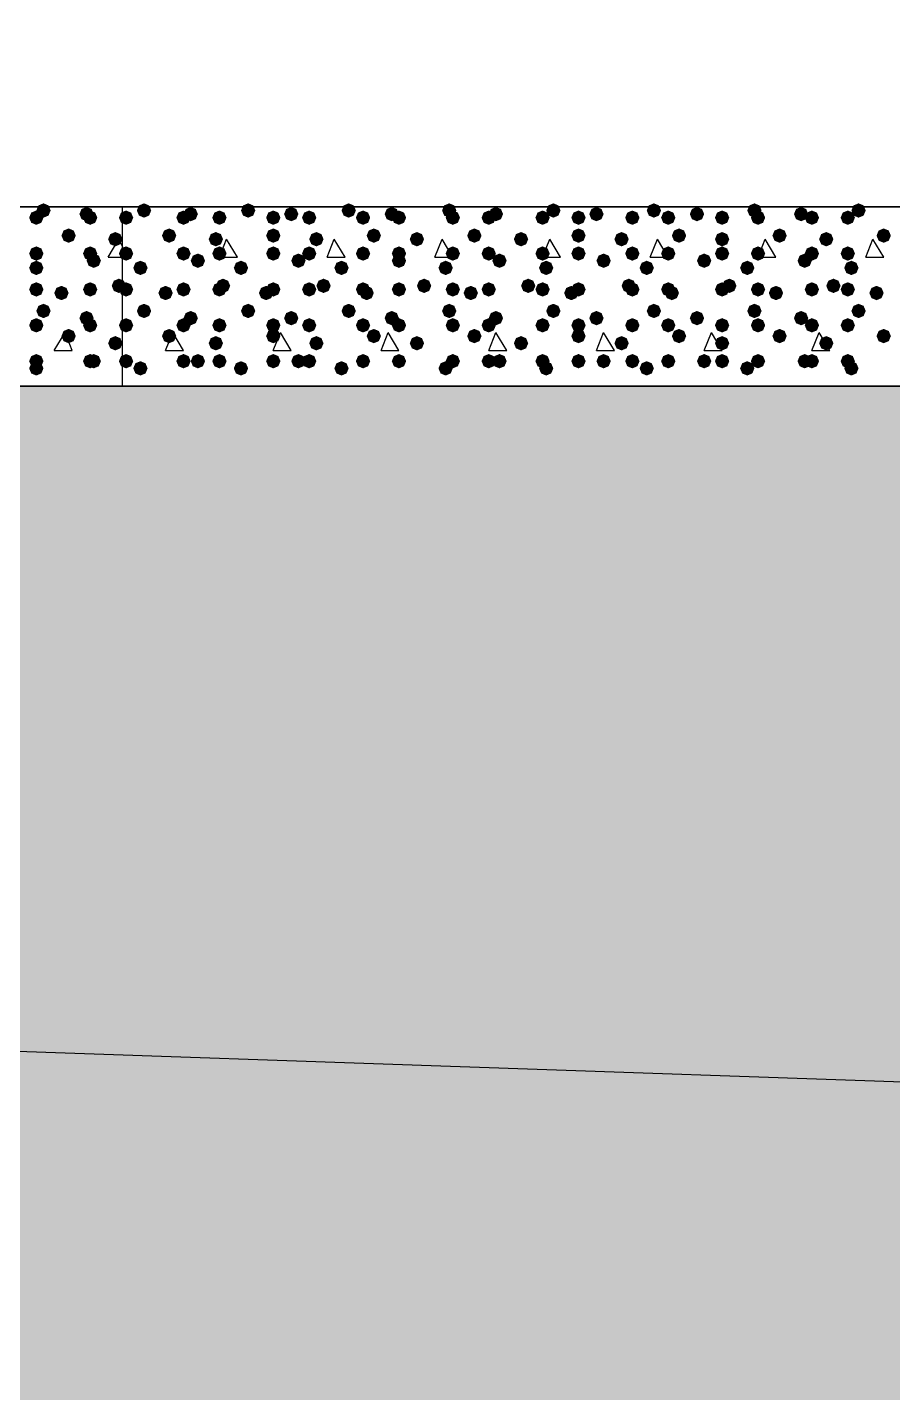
# Model space of a CAD drawing. Header units: millimetres. Extents: x 0 to 420, y 0 to 297.
# Drawn here: x 259.48 to 269.68, y 148.61 to 164.72 of the extents above; entities that cross this region are included whole.
import ezdxf

# ---------------------------------------------------------------- set-up
doc = ezdxf.new("R2010")
doc.units = ezdxf.units.MM
doc.layers.get('0').update_dxf_attribs({"linetype": 'CONTINUOUS'})

msp = doc.modelspace()

# ---------------------------------------------------------------- hatches: boundary and pattern name
at = {"true_color": 0x000007}
for points in [[(259.672667, 162.475333), (259.647796, 162.415537), (259.588, 162.390667), (259.528204, 162.415537), (259.503333, 162.475333), (259.528204, 162.535129), (259.588, 162.56), (259.647796, 162.535129)], [(259.757333, 162.56), (259.732463, 162.500204), (259.672667, 162.475333), (259.612871, 162.500204), (259.588, 162.56), (259.612871, 162.619796), (259.672667, 162.644667), (259.732462, 162.619796)], [(260.265333, 162.517667), (260.240462, 162.457871), (260.180667, 162.433), (260.120871, 162.457871), (260.096, 162.517667), (260.120871, 162.577462), (260.180667, 162.602333), (260.240462, 162.577463)], [(260.307667, 162.475333), (260.282796, 162.415537), (260.223, 162.390667), (260.163204, 162.415537), (260.138333, 162.475333), (260.163204, 162.535129), (260.223, 162.56), (260.282796, 162.535129)], [(260.053667, 162.263667), (260.028796, 162.203871), (259.969, 162.179), (259.909204, 162.203871), (259.884333, 162.263667), (259.909204, 162.323462), (259.969, 162.348333), (260.028796, 162.323463)], [(260.604, 162.221333), (260.579129, 162.161537), (260.519333, 162.136667), (260.459538, 162.161537), (260.434667, 162.221333), (260.459537, 162.281129), (260.519333, 162.306), (260.579129, 162.281129)], [(259.672667, 162.052), (259.647796, 161.992204), (259.588, 161.967333), (259.528204, 161.992204), (259.503333, 162.052), (259.528204, 162.111796), (259.588, 162.136667), (259.647796, 162.111796)], [(260.307667, 162.052), (260.282796, 161.992204), (260.223, 161.967333), (260.163204, 161.992204), (260.138333, 162.052), (260.163204, 162.111796), (260.223, 162.136667), (260.282796, 162.111796)], [(259.672667, 161.882667), (259.647796, 161.822871), (259.588, 161.798), (259.528204, 161.822871), (259.503333, 161.882667), (259.528204, 161.942462), (259.588, 161.967333), (259.647796, 161.942463)], [(260.35, 161.967333), (260.325129, 161.907537), (260.265333, 161.882667), (260.205537, 161.907537), (260.180667, 161.967333), (260.205537, 162.027129), (260.265333, 162.052), (260.325129, 162.027129)], [(260.646333, 161.671), (260.621463, 161.611204), (260.561667, 161.586333), (260.501871, 161.611204), (260.477, 161.671), (260.501871, 161.730796), (260.561667, 161.755667), (260.621462, 161.730796)], [(259.672667, 161.628667), (259.647796, 161.568871), (259.588, 161.544), (259.528204, 161.568871), (259.503333, 161.628667), (259.528204, 161.688462), (259.588, 161.713333), (259.647796, 161.688463)], [(259.969, 161.586333), (259.944129, 161.526537), (259.884333, 161.501667), (259.824538, 161.526537), (259.799667, 161.586333), (259.824537, 161.646129), (259.884333, 161.671), (259.944129, 161.646129)], [(260.307667, 161.628667), (260.282796, 161.568871), (260.223, 161.544), (260.163204, 161.568871), (260.138333, 161.628667), (260.163204, 161.688462), (260.223, 161.713333), (260.282796, 161.688463)], [(259.757333, 161.374667), (259.732463, 161.314871), (259.672667, 161.29), (259.612871, 161.314871), (259.588, 161.374667), (259.612871, 161.434462), (259.672667, 161.459333), (259.732462, 161.434463)], [(259.672667, 161.205333), (259.647796, 161.145537), (259.588, 161.120667), (259.528204, 161.145537), (259.503333, 161.205333), (259.528204, 161.265129), (259.588, 161.29), (259.647796, 161.265129)], [(260.265333, 161.29), (260.240462, 161.230204), (260.180667, 161.205333), (260.120871, 161.230204), (260.096, 161.29), (260.120871, 161.349796), (260.180667, 161.374667), (260.240462, 161.349796)], [(260.307667, 161.205333), (260.282796, 161.145537), (260.223, 161.120667), (260.163204, 161.145537), (260.138333, 161.205333), (260.163204, 161.265129), (260.223, 161.29), (260.282796, 161.265129)], [(260.053667, 161.078333), (260.028796, 161.018537), (259.969, 160.993667), (259.909204, 161.018537), (259.884333, 161.078333), (259.909204, 161.138129), (259.969, 161.163), (260.028796, 161.138129)], [(260.604, 160.993667), (260.579129, 160.933871), (260.519333, 160.909), (260.459538, 160.933871), (260.434667, 160.993667), (260.459537, 161.053462), (260.519333, 161.078333), (260.579129, 161.053463)], [(259.672667, 160.782), (259.647796, 160.722204), (259.588, 160.697333), (259.528204, 160.722204), (259.503333, 160.782), (259.528204, 160.841796), (259.588, 160.866667), (259.647796, 160.841796)], [(259.672667, 160.697333), (259.647796, 160.637537), (259.588, 160.612667), (259.528204, 160.637537), (259.503333, 160.697333), (259.528204, 160.757129), (259.588, 160.782), (259.647796, 160.757129)], [(260.307667, 160.782), (260.282796, 160.722204), (260.223, 160.697333), (260.163204, 160.722204), (260.138333, 160.782), (260.163204, 160.841796), (260.223, 160.866667), (260.282796, 160.841796)], [(260.35, 160.782), (260.325129, 160.722204), (260.265333, 160.697333), (260.205537, 160.722204), (260.180667, 160.782), (260.205537, 160.841796), (260.265333, 160.866667), (260.325129, 160.841796)]]:
    msp.add_hatch(color=0, dxfattribs=at).paths.add_polyline_path(points, flags=0)
at = {"true_color": 0x000008}
for points in [[(260.731, 162.475333), (260.706129, 162.415537), (260.646333, 162.390667), (260.586538, 162.415537), (260.561667, 162.475333), (260.586537, 162.535129), (260.646333, 162.56), (260.706129, 162.535129)], [(260.942667, 162.56), (260.917796, 162.500204), (260.858, 162.475333), (260.798204, 162.500204), (260.773333, 162.56), (260.798204, 162.619796), (260.858, 162.644667), (260.917796, 162.619796)], [(261.408333, 162.475333), (261.383462, 162.415537), (261.323667, 162.390667), (261.263871, 162.415537), (261.239, 162.475333), (261.263871, 162.535129), (261.323667, 162.56), (261.383462, 162.535129)], [(261.493, 162.517667), (261.468129, 162.457871), (261.408333, 162.433), (261.348538, 162.457871), (261.323667, 162.517667), (261.348537, 162.577462), (261.408333, 162.602333), (261.468129, 162.577463)], [(261.831667, 162.475333), (261.806796, 162.415537), (261.747, 162.390667), (261.687204, 162.415537), (261.662333, 162.475333), (261.687204, 162.535129), (261.747, 162.56), (261.806796, 162.535129)], [(262.170333, 162.56), (262.145463, 162.500204), (262.085667, 162.475333), (262.025871, 162.500204), (262.001, 162.56), (262.025871, 162.619796), (262.085667, 162.644667), (262.145462, 162.619796)], [(262.466667, 162.475333), (262.441796, 162.415537), (262.382, 162.390667), (262.322204, 162.415537), (262.297333, 162.475333), (262.322204, 162.535129), (262.382, 162.56), (262.441796, 162.535129)], [(262.678333, 162.517667), (262.653462, 162.457871), (262.593667, 162.433), (262.533871, 162.457871), (262.509, 162.517667), (262.533871, 162.577462), (262.593667, 162.602333), (262.653462, 162.577463)], [(262.89, 162.475333), (262.865129, 162.415537), (262.805333, 162.390667), (262.745538, 162.415537), (262.720667, 162.475333), (262.745537, 162.535129), (262.805333, 162.56), (262.865129, 162.535129)], [(263.355667, 162.56), (263.330796, 162.500204), (263.271, 162.475333), (263.211204, 162.500204), (263.186333, 162.56), (263.211204, 162.619796), (263.271, 162.644667), (263.330796, 162.619796)], [(263.525, 162.475333), (263.500129, 162.415537), (263.440333, 162.390667), (263.380538, 162.415537), (263.355667, 162.475333), (263.380537, 162.535129), (263.440333, 162.56), (263.500129, 162.535129)], [(263.863667, 162.517667), (263.838796, 162.457871), (263.779, 162.433), (263.719204, 162.457871), (263.694333, 162.517667), (263.719204, 162.577462), (263.779, 162.602333), (263.838796, 162.577463)], [(263.948333, 162.475333), (263.923463, 162.415537), (263.863667, 162.390667), (263.803871, 162.415537), (263.779, 162.475333), (263.803871, 162.535129), (263.863667, 162.56), (263.923462, 162.535129)], [(264.541, 162.56), (264.516129, 162.500204), (264.456333, 162.475333), (264.396538, 162.500204), (264.371667, 162.56), (264.396537, 162.619796), (264.456333, 162.644667), (264.516129, 162.619796)], [(264.583333, 162.475333), (264.558463, 162.415537), (264.498667, 162.390667), (264.438871, 162.415537), (264.414, 162.475333), (264.438871, 162.535129), (264.498667, 162.56), (264.558462, 162.535129)], [(265.006667, 162.475333), (264.981796, 162.415537), (264.922, 162.390667), (264.862204, 162.415537), (264.837333, 162.475333), (264.862204, 162.535129), (264.922, 162.56), (264.981796, 162.535129)], [(265.091333, 162.517667), (265.066462, 162.457871), (265.006667, 162.433), (264.946871, 162.457871), (264.922, 162.517667), (264.946871, 162.577462), (265.006667, 162.602333), (265.066462, 162.577463)], [(265.641667, 162.475333), (265.616796, 162.415537), (265.557, 162.390667), (265.497204, 162.415537), (265.472333, 162.475333), (265.497204, 162.535129), (265.557, 162.56), (265.616796, 162.535129)], [(265.768667, 162.56), (265.743796, 162.500204), (265.684, 162.475333), (265.624204, 162.500204), (265.599333, 162.56), (265.624204, 162.619796), (265.684, 162.644667), (265.743796, 162.619796)], [(266.065, 162.475333), (266.040129, 162.415537), (265.980333, 162.390667), (265.920538, 162.415537), (265.895667, 162.475333), (265.920537, 162.535129), (265.980333, 162.56), (266.040129, 162.535129)], [(266.276667, 162.517667), (266.251796, 162.457871), (266.192, 162.433), (266.132204, 162.457871), (266.107333, 162.517667), (266.132204, 162.577462), (266.192, 162.602333), (266.251796, 162.577463)], [(266.7, 162.475333), (266.675129, 162.415537), (266.615333, 162.390667), (266.555538, 162.415537), (266.530667, 162.475333), (266.555537, 162.535129), (266.615333, 162.56), (266.675129, 162.535129)], [(266.954, 162.56), (266.929129, 162.500204), (266.869333, 162.475333), (266.809538, 162.500204), (266.784667, 162.56), (266.809537, 162.619796), (266.869333, 162.644667), (266.929129, 162.619796)], [(267.123333, 162.475333), (267.098462, 162.415537), (267.038667, 162.390667), (266.978871, 162.415537), (266.954, 162.475333), (266.978871, 162.535129), (267.038667, 162.56), (267.098462, 162.535129)], [(267.462, 162.517667), (267.437129, 162.457871), (267.377333, 162.433), (267.317537, 162.457871), (267.292667, 162.517667), (267.317537, 162.577462), (267.377333, 162.602333), (267.437129, 162.577463)], [(267.758333, 162.475333), (267.733462, 162.415537), (267.673667, 162.390667), (267.613871, 162.415537), (267.589, 162.475333), (267.613871, 162.535129), (267.673667, 162.56), (267.733462, 162.535129)], [(268.139333, 162.56), (268.114462, 162.500204), (268.054667, 162.475333), (267.994871, 162.500204), (267.97, 162.56), (267.994871, 162.619796), (268.054667, 162.644667), (268.114462, 162.619796)], [(268.181667, 162.475333), (268.156796, 162.415537), (268.097, 162.390667), (268.037204, 162.415537), (268.012333, 162.475333), (268.037204, 162.535129), (268.097, 162.56), (268.156796, 162.535129)], [(268.689667, 162.517667), (268.664796, 162.457871), (268.605, 162.433), (268.545204, 162.457871), (268.520333, 162.517667), (268.545204, 162.577462), (268.605, 162.602333), (268.664796, 162.577463)], [(268.816667, 162.475333), (268.791796, 162.415537), (268.732, 162.390667), (268.672204, 162.415537), (268.647333, 162.475333), (268.672204, 162.535129), (268.732, 162.56), (268.791796, 162.535129)], [(269.24, 162.475333), (269.215129, 162.415537), (269.155333, 162.390667), (269.095537, 162.415537), (269.070667, 162.475333), (269.095537, 162.535129), (269.155333, 162.56), (269.215129, 162.535129)], [(269.367, 162.56), (269.342129, 162.500204), (269.282333, 162.475333), (269.222537, 162.500204), (269.197667, 162.56), (269.222537, 162.619796), (269.282333, 162.644667), (269.342129, 162.619796)], [(261.239, 162.263667), (261.214129, 162.203871), (261.154333, 162.179), (261.094538, 162.203871), (261.069667, 162.263667), (261.094537, 162.323462), (261.154333, 162.348333), (261.214129, 162.323463)], [(261.789333, 162.221333), (261.764463, 162.161537), (261.704667, 162.136667), (261.644871, 162.161537), (261.62, 162.221333), (261.644871, 162.281129), (261.704667, 162.306), (261.764462, 162.281129)], [(262.466667, 162.263667), (262.441796, 162.203871), (262.382, 162.179), (262.322204, 162.203871), (262.297333, 162.263667), (262.322204, 162.323462), (262.382, 162.348333), (262.441796, 162.323463)], [(262.974667, 162.221333), (262.949796, 162.161537), (262.89, 162.136667), (262.830204, 162.161537), (262.805333, 162.221333), (262.830204, 162.281129), (262.89, 162.306), (262.949796, 162.281129)], [(263.652, 162.263667), (263.627129, 162.203871), (263.567333, 162.179), (263.507538, 162.203871), (263.482667, 162.263667), (263.507537, 162.323462), (263.567333, 162.348333), (263.627129, 162.323463)], [(264.16, 162.221333), (264.135129, 162.161537), (264.075333, 162.136667), (264.015538, 162.161537), (263.990667, 162.221333), (264.015537, 162.281129), (264.075333, 162.306), (264.135129, 162.281129)], [(264.837333, 162.263667), (264.812462, 162.203871), (264.752667, 162.179), (264.692871, 162.203871), (264.668, 162.263667), (264.692871, 162.323462), (264.752667, 162.348333), (264.812462, 162.323463)], [(265.387667, 162.221333), (265.362796, 162.161537), (265.303, 162.136667), (265.243204, 162.161537), (265.218333, 162.221333), (265.243204, 162.281129), (265.303, 162.306), (265.362796, 162.281129)], [(266.065, 162.263667), (266.040129, 162.203871), (265.980333, 162.179), (265.920538, 162.203871), (265.895667, 162.263667), (265.920537, 162.323462), (265.980333, 162.348333), (266.040129, 162.323463)], [(266.573, 162.221333), (266.548129, 162.161537), (266.488333, 162.136667), (266.428538, 162.161537), (266.403667, 162.221333), (266.428537, 162.281129), (266.488333, 162.306), (266.548129, 162.281129)], [(267.250333, 162.263667), (267.225462, 162.203871), (267.165667, 162.179), (267.105871, 162.203871), (267.081, 162.263667), (267.105871, 162.323462), (267.165667, 162.348333), (267.225462, 162.323463)], [(267.758333, 162.221333), (267.733462, 162.161537), (267.673667, 162.136667), (267.613871, 162.161537), (267.589, 162.221333), (267.613871, 162.281129), (267.673667, 162.306), (267.733462, 162.281129)], [(268.435667, 162.263667), (268.410796, 162.203871), (268.351, 162.179), (268.291204, 162.203871), (268.266333, 162.263667), (268.291204, 162.323462), (268.351, 162.348333), (268.410796, 162.323463)], [(268.986, 162.221333), (268.961129, 162.161537), (268.901333, 162.136667), (268.841538, 162.161537), (268.816667, 162.221333), (268.841537, 162.281129), (268.901333, 162.306), (268.961129, 162.281129)], [(269.663333, 162.263667), (269.638462, 162.203871), (269.578667, 162.179), (269.518871, 162.203871), (269.494, 162.263667), (269.518871, 162.323462), (269.578667, 162.348333), (269.638462, 162.323463)], [(260.731, 162.052), (260.706129, 161.992204), (260.646333, 161.967333), (260.586538, 161.992204), (260.561667, 162.052), (260.586537, 162.111796), (260.646333, 162.136667), (260.706129, 162.111796)], [(261.408333, 162.052), (261.383462, 161.992204), (261.323667, 161.967333), (261.263871, 161.992204), (261.239, 162.052), (261.263871, 162.111796), (261.323667, 162.136667), (261.383462, 162.111796)], [(261.831667, 162.052), (261.806796, 161.992204), (261.747, 161.967333), (261.687204, 161.992204), (261.662333, 162.052), (261.687204, 162.111796), (261.747, 162.136667), (261.806796, 162.111796)], [(262.466667, 162.052), (262.441796, 161.992204), (262.382, 161.967333), (262.322204, 161.992204), (262.297333, 162.052), (262.322204, 162.111796), (262.382, 162.136667), (262.441796, 162.111796)], [(262.89, 162.052), (262.865129, 161.992204), (262.805333, 161.967333), (262.745538, 161.992204), (262.720667, 162.052), (262.745537, 162.111796), (262.805333, 162.136667), (262.865129, 162.111796)], [(263.525, 162.052), (263.500129, 161.992204), (263.440333, 161.967333), (263.380538, 161.992204), (263.355667, 162.052), (263.380537, 162.111796), (263.440333, 162.136667), (263.500129, 162.111796)], [(263.948333, 162.052), (263.923463, 161.992204), (263.863667, 161.967333), (263.803871, 161.992204), (263.779, 162.052), (263.803871, 162.111796), (263.863667, 162.136667), (263.923462, 162.111796)], [(264.583333, 162.052), (264.558463, 161.992204), (264.498667, 161.967333), (264.438871, 161.992204), (264.414, 162.052), (264.438871, 162.111796), (264.498667, 162.136667), (264.558462, 162.111796)], [(265.006667, 162.052), (264.981796, 161.992204), (264.922, 161.967333), (264.862204, 161.992204), (264.837333, 162.052), (264.862204, 162.111796), (264.922, 162.136667), (264.981796, 162.111796)], [(265.641667, 162.052), (265.616796, 161.992204), (265.557, 161.967333), (265.497204, 161.992204), (265.472333, 162.052), (265.497204, 162.111796), (265.557, 162.136667), (265.616796, 162.111796)], [(266.065, 162.052), (266.040129, 161.992204), (265.980333, 161.967333), (265.920538, 161.992204), (265.895667, 162.052), (265.920537, 162.111796), (265.980333, 162.136667), (266.040129, 162.111796)], [(266.7, 162.052), (266.675129, 161.992204), (266.615333, 161.967333), (266.555538, 161.992204), (266.530667, 162.052), (266.555537, 162.111796), (266.615333, 162.136667), (266.675129, 162.111796)], [(267.123333, 162.052), (267.098462, 161.992204), (267.038667, 161.967333), (266.978871, 161.992204), (266.954, 162.052), (266.978871, 162.111796), (267.038667, 162.136667), (267.098462, 162.111796)], [(267.758333, 162.052), (267.733462, 161.992204), (267.673667, 161.967333), (267.613871, 161.992204), (267.589, 162.052), (267.613871, 162.111796), (267.673667, 162.136667), (267.733462, 162.111796)], [(268.181667, 162.052), (268.156796, 161.992204), (268.097, 161.967333), (268.037204, 161.992204), (268.012333, 162.052), (268.037204, 162.111796), (268.097, 162.136667), (268.156796, 162.111796)], [(268.816667, 162.052), (268.791796, 161.992204), (268.732, 161.967333), (268.672204, 161.992204), (268.647333, 162.052), (268.672204, 162.111796), (268.732, 162.136667), (268.791796, 162.111796)], [(269.24, 162.052), (269.215129, 161.992204), (269.155333, 161.967333), (269.095537, 161.992204), (269.070667, 162.052), (269.095537, 162.111796), (269.155333, 162.136667), (269.215129, 162.111796)], [(260.900333, 161.882667), (260.875462, 161.822871), (260.815667, 161.798), (260.755871, 161.822871), (260.731, 161.882667), (260.755871, 161.942462), (260.815667, 161.967333), (260.875462, 161.942463)], [(261.577667, 161.967333), (261.552796, 161.907537), (261.493, 161.882667), (261.433204, 161.907537), (261.408333, 161.967333), (261.433204, 162.027129), (261.493, 162.052), (261.552796, 162.027129)], [(262.085667, 161.882667), (262.060796, 161.822871), (262.001, 161.798), (261.941204, 161.822871), (261.916333, 161.882667), (261.941204, 161.942462), (262.001, 161.967333), (262.060796, 161.942463)], [(262.763, 161.967333), (262.738129, 161.907537), (262.678333, 161.882667), (262.618538, 161.907537), (262.593667, 161.967333), (262.618537, 162.027129), (262.678333, 162.052), (262.738129, 162.027129)], [(263.271, 161.882667), (263.246129, 161.822871), (263.186333, 161.798), (263.126538, 161.822871), (263.101667, 161.882667), (263.126537, 161.942462), (263.186333, 161.967333), (263.246129, 161.942463)], [(263.948333, 161.967333), (263.923463, 161.907537), (263.863667, 161.882667), (263.803871, 161.907537), (263.779, 161.967333), (263.803871, 162.027129), (263.863667, 162.052), (263.923462, 162.027129)], [(264.498667, 161.882667), (264.473796, 161.822871), (264.414, 161.798), (264.354204, 161.822871), (264.329333, 161.882667), (264.354204, 161.942462), (264.414, 161.967333), (264.473796, 161.942463)], [(265.133667, 161.967333), (265.108796, 161.907537), (265.049, 161.882667), (264.989204, 161.907537), (264.964333, 161.967333), (264.989204, 162.027129), (265.049, 162.052), (265.108796, 162.027129)], [(265.684, 161.882667), (265.659129, 161.822871), (265.599333, 161.798), (265.539538, 161.822871), (265.514667, 161.882667), (265.539537, 161.942462), (265.599333, 161.967333), (265.659129, 161.942463)], [(266.361333, 161.967333), (266.336462, 161.907537), (266.276667, 161.882667), (266.216871, 161.907537), (266.192, 161.967333), (266.216871, 162.027129), (266.276667, 162.052), (266.336462, 162.027129)], [(266.869333, 161.882667), (266.844462, 161.822871), (266.784667, 161.798), (266.724871, 161.822871), (266.7, 161.882667), (266.724871, 161.942462), (266.784667, 161.967333), (266.844462, 161.942463)], [(267.546667, 161.967333), (267.521796, 161.907537), (267.462, 161.882667), (267.402204, 161.907537), (267.377333, 161.967333), (267.402204, 162.027129), (267.462, 162.052), (267.521796, 162.027129)], [(268.054667, 161.882667), (268.029796, 161.822871), (267.97, 161.798), (267.910204, 161.822871), (267.885333, 161.882667), (267.910204, 161.942462), (267.97, 161.967333), (268.029796, 161.942463)], [(268.732, 161.967333), (268.707129, 161.907537), (268.647333, 161.882667), (268.587538, 161.907537), (268.562667, 161.967333), (268.587537, 162.027129), (268.647333, 162.052), (268.707129, 162.027129)], [(269.282333, 161.882667), (269.257462, 161.822871), (269.197667, 161.798), (269.137871, 161.822871), (269.113, 161.882667), (269.137871, 161.942462), (269.197667, 161.967333), (269.257462, 161.942463)], [(261.874, 161.671), (261.849129, 161.611204), (261.789333, 161.586333), (261.729537, 161.611204), (261.704667, 161.671), (261.729537, 161.730796), (261.789333, 161.755667), (261.849129, 161.730796)], [(263.059333, 161.671), (263.034463, 161.611204), (262.974667, 161.586333), (262.914871, 161.611204), (262.89, 161.671), (262.914871, 161.730796), (262.974667, 161.755667), (263.034462, 161.730796)], [(264.244667, 161.671), (264.219796, 161.611204), (264.16, 161.586333), (264.100204, 161.611204), (264.075333, 161.671), (264.100204, 161.730796), (264.16, 161.755667), (264.219796, 161.730796)], [(265.472333, 161.671), (265.447462, 161.611204), (265.387667, 161.586333), (265.327871, 161.611204), (265.303, 161.671), (265.327871, 161.730796), (265.387667, 161.755667), (265.447462, 161.730796)], [(266.657667, 161.671), (266.632796, 161.611204), (266.573, 161.586333), (266.513204, 161.611204), (266.488333, 161.671), (266.513204, 161.730796), (266.573, 161.755667), (266.632796, 161.730796)], [(267.843, 161.671), (267.818129, 161.611204), (267.758333, 161.586333), (267.698538, 161.611204), (267.673667, 161.671), (267.698537, 161.730796), (267.758333, 161.755667), (267.818129, 161.730796)], [(269.070667, 161.671), (269.045796, 161.611204), (268.986, 161.586333), (268.926204, 161.611204), (268.901333, 161.671), (268.926204, 161.730796), (268.986, 161.755667), (269.045796, 161.730796)], [(260.731, 161.628667), (260.706129, 161.568871), (260.646333, 161.544), (260.586538, 161.568871), (260.561667, 161.628667), (260.586537, 161.688462), (260.646333, 161.713333), (260.706129, 161.688463)], [(261.196667, 161.586333), (261.171796, 161.526537), (261.112, 161.501667), (261.052204, 161.526537), (261.027333, 161.586333), (261.052204, 161.646129), (261.112, 161.671), (261.171796, 161.646129)], [(261.408333, 161.628667), (261.383462, 161.568871), (261.323667, 161.544), (261.263871, 161.568871), (261.239, 161.628667), (261.263871, 161.688462), (261.323667, 161.713333), (261.383462, 161.688463)], [(261.831667, 161.628667), (261.806796, 161.568871), (261.747, 161.544), (261.687204, 161.568871), (261.662333, 161.628667), (261.687204, 161.688462), (261.747, 161.713333), (261.806796, 161.688463)], [(262.382, 161.586333), (262.357129, 161.526537), (262.297333, 161.501667), (262.237538, 161.526537), (262.212667, 161.586333), (262.237537, 161.646129), (262.297333, 161.671), (262.357129, 161.646129)], [(262.466667, 161.628667), (262.441796, 161.568871), (262.382, 161.544), (262.322204, 161.568871), (262.297333, 161.628667), (262.322204, 161.688462), (262.382, 161.713333), (262.441796, 161.688463)], [(262.89, 161.628667), (262.865129, 161.568871), (262.805333, 161.544), (262.745538, 161.568871), (262.720667, 161.628667), (262.745537, 161.688462), (262.805333, 161.713333), (262.865129, 161.688463)], [(263.525, 161.628667), (263.500129, 161.568871), (263.440333, 161.544), (263.380538, 161.568871), (263.355667, 161.628667), (263.380537, 161.688462), (263.440333, 161.713333), (263.500129, 161.688463)], [(263.567333, 161.586333), (263.542462, 161.526537), (263.482667, 161.501667), (263.422871, 161.526537), (263.398, 161.586333), (263.422871, 161.646129), (263.482667, 161.671), (263.542462, 161.646129)], [(263.948333, 161.628667), (263.923463, 161.568871), (263.863667, 161.544), (263.803871, 161.568871), (263.779, 161.628667), (263.803871, 161.688462), (263.863667, 161.713333), (263.923462, 161.688463)], [(264.583333, 161.628667), (264.558463, 161.568871), (264.498667, 161.544), (264.438871, 161.568871), (264.414, 161.628667), (264.438871, 161.688462), (264.498667, 161.713333), (264.558462, 161.688463)], [(264.795, 161.586333), (264.770129, 161.526537), (264.710333, 161.501667), (264.650538, 161.526537), (264.625667, 161.586333), (264.650537, 161.646129), (264.710333, 161.671), (264.770129, 161.646129)], [(265.006667, 161.628667), (264.981796, 161.568871), (264.922, 161.544), (264.862204, 161.568871), (264.837333, 161.628667), (264.862204, 161.688462), (264.922, 161.713333), (264.981796, 161.688463)], [(265.641667, 161.628667), (265.616796, 161.568871), (265.557, 161.544), (265.497204, 161.568871), (265.472333, 161.628667), (265.497204, 161.688462), (265.557, 161.713333), (265.616796, 161.688463)], [(265.980333, 161.586333), (265.955462, 161.526537), (265.895667, 161.501667), (265.835871, 161.526537), (265.811, 161.586333), (265.835871, 161.646129), (265.895667, 161.671), (265.955462, 161.646129)], [(266.065, 161.628667), (266.040129, 161.568871), (265.980333, 161.544), (265.920538, 161.568871), (265.895667, 161.628667), (265.920537, 161.688462), (265.980333, 161.713333), (266.040129, 161.688463)], [(266.7, 161.628667), (266.675129, 161.568871), (266.615333, 161.544), (266.555538, 161.568871), (266.530667, 161.628667), (266.555537, 161.688462), (266.615333, 161.713333), (266.675129, 161.688463)], [(267.123333, 161.628667), (267.098462, 161.568871), (267.038667, 161.544), (266.978871, 161.568871), (266.954, 161.628667), (266.978871, 161.688462), (267.038667, 161.713333), (267.098462, 161.688463)], [(267.165667, 161.586333), (267.140796, 161.526537), (267.081, 161.501667), (267.021204, 161.526537), (266.996333, 161.586333), (267.021204, 161.646129), (267.081, 161.671), (267.140796, 161.646129)], [(267.758333, 161.628667), (267.733462, 161.568871), (267.673667, 161.544), (267.613871, 161.568871), (267.589, 161.628667), (267.613871, 161.688462), (267.673667, 161.713333), (267.733462, 161.688463)], [(268.181667, 161.628667), (268.156796, 161.568871), (268.097, 161.544), (268.037204, 161.568871), (268.012333, 161.628667), (268.037204, 161.688462), (268.097, 161.713333), (268.156796, 161.688463)], [(268.393333, 161.586333), (268.368462, 161.526537), (268.308667, 161.501667), (268.248871, 161.526537), (268.224, 161.586333), (268.248871, 161.646129), (268.308667, 161.671), (268.368462, 161.646129)], [(268.816667, 161.628667), (268.791796, 161.568871), (268.732, 161.544), (268.672204, 161.568871), (268.647333, 161.628667), (268.672204, 161.688462), (268.732, 161.713333), (268.791796, 161.688463)], [(269.24, 161.628667), (269.215129, 161.568871), (269.155333, 161.544), (269.095537, 161.568871), (269.070667, 161.628667), (269.095537, 161.688462), (269.155333, 161.713333), (269.215129, 161.688463)], [(269.578667, 161.586333), (269.553796, 161.526537), (269.494, 161.501667), (269.434204, 161.526537), (269.409333, 161.586333), (269.434204, 161.646129), (269.494, 161.671), (269.553796, 161.646129)], [(260.942667, 161.374667), (260.917796, 161.314871), (260.858, 161.29), (260.798204, 161.314871), (260.773333, 161.374667), (260.798204, 161.434462), (260.858, 161.459333), (260.917796, 161.434463)], [(262.170333, 161.374667), (262.145463, 161.314871), (262.085667, 161.29), (262.025871, 161.314871), (262.001, 161.374667), (262.025871, 161.434462), (262.085667, 161.459333), (262.145462, 161.434463)], [(263.355667, 161.374667), (263.330796, 161.314871), (263.271, 161.29), (263.211204, 161.314871), (263.186333, 161.374667), (263.211204, 161.434462), (263.271, 161.459333), (263.330796, 161.434463)], [(264.541, 161.374667), (264.516129, 161.314871), (264.456333, 161.29), (264.396538, 161.314871), (264.371667, 161.374667), (264.396537, 161.434462), (264.456333, 161.459333), (264.516129, 161.434463)], [(265.768667, 161.374667), (265.743796, 161.314871), (265.684, 161.29), (265.624204, 161.314871), (265.599333, 161.374667), (265.624204, 161.434462), (265.684, 161.459333), (265.743796, 161.434463)], [(266.954, 161.374667), (266.929129, 161.314871), (266.869333, 161.29), (266.809538, 161.314871), (266.784667, 161.374667), (266.809537, 161.434462), (266.869333, 161.459333), (266.929129, 161.434463)], [(268.139333, 161.374667), (268.114462, 161.314871), (268.054667, 161.29), (267.994871, 161.314871), (267.97, 161.374667), (267.994871, 161.434462), (268.054667, 161.459333), (268.114462, 161.434463)], [(269.367, 161.374667), (269.342129, 161.314871), (269.282333, 161.29), (269.222537, 161.314871), (269.197667, 161.374667), (269.222537, 161.434462), (269.282333, 161.459333), (269.342129, 161.434463)], [(260.731, 161.205333), (260.706129, 161.145537), (260.646333, 161.120667), (260.586538, 161.145537), (260.561667, 161.205333), (260.586537, 161.265129), (260.646333, 161.29), (260.706129, 161.265129)], [(261.408333, 161.205333), (261.383462, 161.145537), (261.323667, 161.120667), (261.263871, 161.145537), (261.239, 161.205333), (261.263871, 161.265129), (261.323667, 161.29), (261.383462, 161.265129)], [(261.493, 161.29), (261.468129, 161.230204), (261.408333, 161.205333), (261.348538, 161.230204), (261.323667, 161.29), (261.348537, 161.349796), (261.408333, 161.374667), (261.468129, 161.349796)], [(261.831667, 161.205333), (261.806796, 161.145537), (261.747, 161.120667), (261.687204, 161.145537), (261.662333, 161.205333), (261.687204, 161.265129), (261.747, 161.29), (261.806796, 161.265129)], [(262.466667, 161.205333), (262.441796, 161.145537), (262.382, 161.120667), (262.322204, 161.145537), (262.297333, 161.205333), (262.322204, 161.265129), (262.382, 161.29), (262.441796, 161.265129)], [(262.678333, 161.29), (262.653462, 161.230204), (262.593667, 161.205333), (262.533871, 161.230204), (262.509, 161.29), (262.533871, 161.349796), (262.593667, 161.374667), (262.653462, 161.349796)], [(262.89, 161.205333), (262.865129, 161.145537), (262.805333, 161.120667), (262.745538, 161.145537), (262.720667, 161.205333), (262.745537, 161.265129), (262.805333, 161.29), (262.865129, 161.265129)], [(263.525, 161.205333), (263.500129, 161.145537), (263.440333, 161.120667), (263.380538, 161.145537), (263.355667, 161.205333), (263.380537, 161.265129), (263.440333, 161.29), (263.500129, 161.265129)], [(263.863667, 161.29), (263.838796, 161.230204), (263.779, 161.205333), (263.719204, 161.230204), (263.694333, 161.29), (263.719204, 161.349796), (263.779, 161.374667), (263.838796, 161.349796)], [(263.948333, 161.205333), (263.923463, 161.145537), (263.863667, 161.120667), (263.803871, 161.145537), (263.779, 161.205333), (263.803871, 161.265129), (263.863667, 161.29), (263.923462, 161.265129)], [(264.583333, 161.205333), (264.558463, 161.145537), (264.498667, 161.120667), (264.438871, 161.145537), (264.414, 161.205333), (264.438871, 161.265129), (264.498667, 161.29), (264.558462, 161.265129)], [(265.006667, 161.205333), (264.981796, 161.145537), (264.922, 161.120667), (264.862204, 161.145537), (264.837333, 161.205333), (264.862204, 161.265129), (264.922, 161.29), (264.981796, 161.265129)], [(265.091333, 161.29), (265.066462, 161.230204), (265.006667, 161.205333), (264.946871, 161.230204), (264.922, 161.29), (264.946871, 161.349796), (265.006667, 161.374667), (265.066462, 161.349796)], [(265.641667, 161.205333), (265.616796, 161.145537), (265.557, 161.120667), (265.497204, 161.145537), (265.472333, 161.205333), (265.497204, 161.265129), (265.557, 161.29), (265.616796, 161.265129)], [(266.065, 161.205333), (266.040129, 161.145537), (265.980333, 161.120667), (265.920538, 161.145537), (265.895667, 161.205333), (265.920537, 161.265129), (265.980333, 161.29), (266.040129, 161.265129)], [(266.276667, 161.29), (266.251796, 161.230204), (266.192, 161.205333), (266.132204, 161.230204), (266.107333, 161.29), (266.132204, 161.349796), (266.192, 161.374667), (266.251796, 161.349796)], [(266.7, 161.205333), (266.675129, 161.145537), (266.615333, 161.120667), (266.555538, 161.145537), (266.530667, 161.205333), (266.555537, 161.265129), (266.615333, 161.29), (266.675129, 161.265129)], [(267.123333, 161.205333), (267.098462, 161.145537), (267.038667, 161.120667), (266.978871, 161.145537), (266.954, 161.205333), (266.978871, 161.265129), (267.038667, 161.29), (267.098462, 161.265129)], [(267.462, 161.29), (267.437129, 161.230204), (267.377333, 161.205333), (267.317537, 161.230204), (267.292667, 161.29), (267.317537, 161.349796), (267.377333, 161.374667), (267.437129, 161.349796)], [(267.758333, 161.205333), (267.733462, 161.145537), (267.673667, 161.120667), (267.613871, 161.145537), (267.589, 161.205333), (267.613871, 161.265129), (267.673667, 161.29), (267.733462, 161.265129)], [(268.181667, 161.205333), (268.156796, 161.145537), (268.097, 161.120667), (268.037204, 161.145537), (268.012333, 161.205333), (268.037204, 161.265129), (268.097, 161.29), (268.156796, 161.265129)], [(268.689667, 161.29), (268.664796, 161.230204), (268.605, 161.205333), (268.545204, 161.230204), (268.520333, 161.29), (268.545204, 161.349796), (268.605, 161.374667), (268.664796, 161.349796)], [(268.816667, 161.205333), (268.791796, 161.145537), (268.732, 161.120667), (268.672204, 161.145537), (268.647333, 161.205333), (268.672204, 161.265129), (268.732, 161.29), (268.791796, 161.265129)], [(269.24, 161.205333), (269.215129, 161.145537), (269.155333, 161.120667), (269.095537, 161.145537), (269.070667, 161.205333), (269.095537, 161.265129), (269.155333, 161.29), (269.215129, 161.265129)], [(261.239, 161.078333), (261.214129, 161.018537), (261.154333, 160.993667), (261.094538, 161.018537), (261.069667, 161.078333), (261.094537, 161.138129), (261.154333, 161.163), (261.214129, 161.138129)], [(262.466667, 161.078333), (262.441796, 161.018537), (262.382, 160.993667), (262.322204, 161.018537), (262.297333, 161.078333), (262.322204, 161.138129), (262.382, 161.163), (262.441796, 161.138129)], [(263.652, 161.078333), (263.627129, 161.018537), (263.567333, 160.993667), (263.507538, 161.018537), (263.482667, 161.078333), (263.507537, 161.138129), (263.567333, 161.163), (263.627129, 161.138129)], [(264.837333, 161.078333), (264.812462, 161.018537), (264.752667, 160.993667), (264.692871, 161.018537), (264.668, 161.078333), (264.692871, 161.138129), (264.752667, 161.163), (264.812462, 161.138129)], [(266.065, 161.078333), (266.040129, 161.018537), (265.980333, 160.993667), (265.920538, 161.018537), (265.895667, 161.078333), (265.920537, 161.138129), (265.980333, 161.163), (266.040129, 161.138129)], [(267.250333, 161.078333), (267.225462, 161.018537), (267.165667, 160.993667), (267.105871, 161.018537), (267.081, 161.078333), (267.105871, 161.138129), (267.165667, 161.163), (267.225462, 161.138129)], [(268.435667, 161.078333), (268.410796, 161.018537), (268.351, 160.993667), (268.291204, 161.018537), (268.266333, 161.078333), (268.291204, 161.138129), (268.351, 161.163), (268.410796, 161.138129)], [(269.663333, 161.078333), (269.638462, 161.018537), (269.578667, 160.993667), (269.518871, 161.018537), (269.494, 161.078333), (269.518871, 161.138129), (269.578667, 161.163), (269.638462, 161.138129)], [(261.789333, 160.993667), (261.764463, 160.933871), (261.704667, 160.909), (261.644871, 160.933871), (261.62, 160.993667), (261.644871, 161.053462), (261.704667, 161.078333), (261.764462, 161.053463)], [(262.974667, 160.993667), (262.949796, 160.933871), (262.89, 160.909), (262.830204, 160.933871), (262.805333, 160.993667), (262.830204, 161.053462), (262.89, 161.078333), (262.949796, 161.053463)], [(264.16, 160.993667), (264.135129, 160.933871), (264.075333, 160.909), (264.015538, 160.933871), (263.990667, 160.993667), (264.015537, 161.053462), (264.075333, 161.078333), (264.135129, 161.053463)], [(265.387667, 160.993667), (265.362796, 160.933871), (265.303, 160.909), (265.243204, 160.933871), (265.218333, 160.993667), (265.243204, 161.053462), (265.303, 161.078333), (265.362796, 161.053463)], [(266.573, 160.993667), (266.548129, 160.933871), (266.488333, 160.909), (266.428538, 160.933871), (266.403667, 160.993667), (266.428537, 161.053462), (266.488333, 161.078333), (266.548129, 161.053463)], [(267.758333, 160.993667), (267.733462, 160.933871), (267.673667, 160.909), (267.613871, 160.933871), (267.589, 160.993667), (267.613871, 161.053462), (267.673667, 161.078333), (267.733462, 161.053463)], [(268.986, 160.993667), (268.961129, 160.933871), (268.901333, 160.909), (268.841538, 160.933871), (268.816667, 160.993667), (268.841537, 161.053462), (268.901333, 161.078333), (268.961129, 161.053463)], [(260.731, 160.782), (260.706129, 160.722204), (260.646333, 160.697333), (260.586538, 160.722204), (260.561667, 160.782), (260.586537, 160.841796), (260.646333, 160.866667), (260.706129, 160.841796)], [(260.900333, 160.697333), (260.875462, 160.637537), (260.815667, 160.612667), (260.755871, 160.637537), (260.731, 160.697333), (260.755871, 160.757129), (260.815667, 160.782), (260.875462, 160.757129)], [(261.408333, 160.782), (261.383462, 160.722204), (261.323667, 160.697333), (261.263871, 160.722204), (261.239, 160.782), (261.263871, 160.841796), (261.323667, 160.866667), (261.383462, 160.841796)], [(261.577667, 160.782), (261.552796, 160.722204), (261.493, 160.697333), (261.433204, 160.722204), (261.408333, 160.782), (261.433204, 160.841796), (261.493, 160.866667), (261.552796, 160.841796)], [(261.831667, 160.782), (261.806796, 160.722204), (261.747, 160.697333), (261.687204, 160.722204), (261.662333, 160.782), (261.687204, 160.841796), (261.747, 160.866667), (261.806796, 160.841796)], [(262.085667, 160.697333), (262.060796, 160.637537), (262.001, 160.612667), (261.941204, 160.637537), (261.916333, 160.697333), (261.941204, 160.757129), (262.001, 160.782), (262.060796, 160.757129)], [(262.466667, 160.782), (262.441796, 160.722204), (262.382, 160.697333), (262.322204, 160.722204), (262.297333, 160.782), (262.322204, 160.841796), (262.382, 160.866667), (262.441796, 160.841796)], [(262.763, 160.782), (262.738129, 160.722204), (262.678333, 160.697333), (262.618538, 160.722204), (262.593667, 160.782), (262.618537, 160.841796), (262.678333, 160.866667), (262.738129, 160.841796)], [(262.89, 160.782), (262.865129, 160.722204), (262.805333, 160.697333), (262.745538, 160.722204), (262.720667, 160.782), (262.745537, 160.841796), (262.805333, 160.866667), (262.865129, 160.841796)], [(263.271, 160.697333), (263.246129, 160.637537), (263.186333, 160.612667), (263.126538, 160.637537), (263.101667, 160.697333), (263.126537, 160.757129), (263.186333, 160.782), (263.246129, 160.757129)], [(263.525, 160.782), (263.500129, 160.722204), (263.440333, 160.697333), (263.380538, 160.722204), (263.355667, 160.782), (263.380537, 160.841796), (263.440333, 160.866667), (263.500129, 160.841796)], [(263.948333, 160.782), (263.923463, 160.722204), (263.863667, 160.697333), (263.803871, 160.722204), (263.779, 160.782), (263.803871, 160.841796), (263.863667, 160.866667), (263.923462, 160.841796)], [(263.948333, 160.782), (263.923463, 160.722204), (263.863667, 160.697333), (263.803871, 160.722204), (263.779, 160.782), (263.803871, 160.841796), (263.863667, 160.866667), (263.923462, 160.841796)], [(264.498667, 160.697333), (264.473796, 160.637537), (264.414, 160.612667), (264.354204, 160.637537), (264.329333, 160.697333), (264.354204, 160.757129), (264.414, 160.782), (264.473796, 160.757129)], [(264.583333, 160.782), (264.558463, 160.722204), (264.498667, 160.697333), (264.438871, 160.722204), (264.414, 160.782), (264.438871, 160.841796), (264.498667, 160.866667), (264.558462, 160.841796)], [(265.006667, 160.782), (264.981796, 160.722204), (264.922, 160.697333), (264.862204, 160.722204), (264.837333, 160.782), (264.862204, 160.841796), (264.922, 160.866667), (264.981796, 160.841796)], [(265.133667, 160.782), (265.108796, 160.722204), (265.049, 160.697333), (264.989204, 160.722204), (264.964333, 160.782), (264.989204, 160.841796), (265.049, 160.866667), (265.108796, 160.841796)], [(265.641667, 160.782), (265.616796, 160.722204), (265.557, 160.697333), (265.497204, 160.722204), (265.472333, 160.782), (265.497204, 160.841796), (265.557, 160.866667), (265.616796, 160.841796)], [(265.684, 160.697333), (265.659129, 160.637537), (265.599333, 160.612667), (265.539538, 160.637537), (265.514667, 160.697333), (265.539537, 160.757129), (265.599333, 160.782), (265.659129, 160.757129)], [(266.065, 160.782), (266.040129, 160.722204), (265.980333, 160.697333), (265.920538, 160.722204), (265.895667, 160.782), (265.920537, 160.841796), (265.980333, 160.866667), (266.040129, 160.841796)], [(266.361333, 160.782), (266.336462, 160.722204), (266.276667, 160.697333), (266.216871, 160.722204), (266.192, 160.782), (266.216871, 160.841796), (266.276667, 160.866667), (266.336462, 160.841796)], [(266.7, 160.782), (266.675129, 160.722204), (266.615333, 160.697333), (266.555538, 160.722204), (266.530667, 160.782), (266.555537, 160.841796), (266.615333, 160.866667), (266.675129, 160.841796)], [(266.869333, 160.697333), (266.844462, 160.637537), (266.784667, 160.612667), (266.724871, 160.637537), (266.7, 160.697333), (266.724871, 160.757129), (266.784667, 160.782), (266.844462, 160.757129)], [(267.123333, 160.782), (267.098462, 160.722204), (267.038667, 160.697333), (266.978871, 160.722204), (266.954, 160.782), (266.978871, 160.841796), (267.038667, 160.866667), (267.098462, 160.841796)], [(267.546667, 160.782), (267.521796, 160.722204), (267.462, 160.697333), (267.402204, 160.722204), (267.377333, 160.782), (267.402204, 160.841796), (267.462, 160.866667), (267.521796, 160.841796)], [(267.758333, 160.782), (267.733462, 160.722204), (267.673667, 160.697333), (267.613871, 160.722204), (267.589, 160.782), (267.613871, 160.841796), (267.673667, 160.866667), (267.733462, 160.841796)], [(268.054667, 160.697333), (268.029796, 160.637537), (267.97, 160.612667), (267.910204, 160.637537), (267.885333, 160.697333), (267.910204, 160.757129), (267.97, 160.782), (268.029796, 160.757129)], [(268.181667, 160.782), (268.156796, 160.722204), (268.097, 160.697333), (268.037204, 160.722204), (268.012333, 160.782), (268.037204, 160.841796), (268.097, 160.866667), (268.156796, 160.841796)], [(268.732, 160.782), (268.707129, 160.722204), (268.647333, 160.697333), (268.587538, 160.722204), (268.562667, 160.782), (268.587537, 160.841796), (268.647333, 160.866667), (268.707129, 160.841796)], [(268.816667, 160.782), (268.791796, 160.722204), (268.732, 160.697333), (268.672204, 160.722204), (268.647333, 160.782), (268.672204, 160.841796), (268.732, 160.866667), (268.791796, 160.841796)], [(269.24, 160.782), (269.215129, 160.722204), (269.155333, 160.697333), (269.095537, 160.722204), (269.070667, 160.782), (269.095537, 160.841796), (269.155333, 160.866667), (269.215129, 160.841796)], [(269.282333, 160.697333), (269.257462, 160.637537), (269.197667, 160.612667), (269.137871, 160.637537), (269.113, 160.697333), (269.137871, 160.757129), (269.197667, 160.782), (269.257462, 160.757129)]]:
    msp.add_hatch(color=0, dxfattribs=at).paths.add_polyline_path(points, flags=0)
h = msp.add_hatch(color=0, dxfattribs=at)
h.paths.add_polyline_path([(379.603, 160.485667), (33.528, 160.485667), (379.603, 148.463)], flags=0)
h.paths.add_polyline_path([(33.528, 160.485667), (379.603, 148.463), (33.528, 148.463)], flags=0)

# ---------------------------------------------------------------- linework, layer by layer
at = {"color": 0, "true_color": 0x000007}
for points in [[(32.469667, 183.811333), (32.469667, 160.485667), (380.661333, 160.485667), (380.661333, 183.811333), (218.228333, 183.811333), (218.228333, 204.978), (194.902667, 204.978), (194.902667, 183.811333)], [(32.469667, 183.811333), (32.469667, 160.485667), (380.661333, 160.485667), (380.661333, 183.811333), (218.228333, 183.811333), (218.228333, 204.978), (194.902667, 204.978), (194.902667, 183.811333)], [(258.487333, 162.602333), (258.487333, 160.485667), (260.604, 160.485667), (260.604, 162.602333)]]:
    msp.add_lwpolyline(points, close=True, dxfattribs=at)
at = {"color": 0, "true_color": 0x0000fd}
msp.add_lwpolyline([(34.586333, 162.602333), (378.544667, 162.602333), (378.544667, 181.694667), (216.111667, 181.694667), (216.111667, 202.861333), (197.019333, 202.861333), (197.019333, 181.694667), (34.586333, 181.694667)], close=True, dxfattribs=at)
at = {"color": 0, "true_color": 0x000007}
for points in [[(279.654, 162.602333), (260.604, 162.602333)], [(260.434667, 162.009667), (260.561667, 162.221333)], [(260.604, 162.136667), (260.561667, 162.221333)], [(260.434667, 162.009667), (260.604, 162.009667)], [(259.799667, 160.909), (259.926667, 161.120667)], [(260.011333, 160.909), (259.926667, 161.120667)], [(259.799667, 160.909), (260.011333, 160.909)], [(260.604, 160.485667), (279.654, 160.485667)]]:
    msp.add_lwpolyline(points, dxfattribs=at)
at = {"color": 0, "true_color": 0x000008}
for points in [[(260.646333, 162.009667), (260.604, 162.136667)], [(261.747, 162.009667), (261.831667, 162.221333)], [(261.958667, 162.009667), (261.831667, 162.221333)], [(263.017, 162.009667), (263.101667, 162.221333)], [(263.228667, 162.009667), (263.101667, 162.221333)], [(264.287, 162.009667), (264.371667, 162.221333)], [(264.498667, 162.009667), (264.371667, 162.221333)], [(265.557, 162.009667), (265.641667, 162.221333)], [(265.768667, 162.009667), (265.641667, 162.221333)], [(266.827, 162.009667), (266.911667, 162.221333)], [(267.038667, 162.009667), (266.911667, 162.221333)], [(268.097, 162.009667), (268.181667, 162.221333)], [(268.308667, 162.009667), (268.181667, 162.221333)], [(269.367, 162.009667), (269.451667, 162.221333)], [(269.578667, 162.009667), (269.451667, 162.221333)], [(260.604, 162.009667), (260.646333, 162.009667)], [(261.747, 162.009667), (261.958667, 162.009667)], [(263.017, 162.009667), (263.228667, 162.009667)], [(264.287, 162.009667), (264.498667, 162.009667)], [(265.557, 162.009667), (265.768667, 162.009667)], [(266.827, 162.009667), (267.038667, 162.009667)], [(268.097, 162.009667), (268.308667, 162.009667)], [(269.367, 162.009667), (269.578667, 162.009667)], [(261.112, 160.909), (261.196667, 161.120667)], [(261.323667, 160.909), (261.196667, 161.120667)], [(262.382, 160.909), (262.466667, 161.120667)], [(262.593667, 160.909), (262.466667, 161.120667)], [(263.652, 160.909), (263.736667, 161.120667)], [(263.863667, 160.909), (263.736667, 161.120667)], [(264.922, 160.909), (265.006667, 161.120667)], [(265.133667, 160.909), (265.006667, 161.120667)], [(266.192, 160.909), (266.276667, 161.120667)], [(266.403667, 160.909), (266.276667, 161.120667)], [(267.462, 160.909), (267.546667, 161.120667)], [(267.673667, 160.909), (267.546667, 161.120667)], [(268.732, 160.909), (268.816667, 161.120667)], [(268.943667, 160.909), (268.816667, 161.120667)], [(261.112, 160.909), (261.323667, 160.909)], [(262.382, 160.909), (262.593667, 160.909)], [(263.652, 160.909), (263.863667, 160.909)], [(264.922, 160.909), (265.133667, 160.909)], [(266.192, 160.909), (266.403667, 160.909)], [(267.462, 160.909), (267.673667, 160.909)], [(268.732, 160.909), (268.943667, 160.909)]]:
    msp.add_lwpolyline(points, dxfattribs=at)
for points in [[(379.603, 160.485667), (33.528, 160.485667), (379.603, 148.463)], [(33.528, 160.485667), (379.603, 148.463), (33.528, 148.463)]]:
    msp.add_lwpolyline(points, close=True, dxfattribs=at)

doc.saveas('drawing.dxf')
